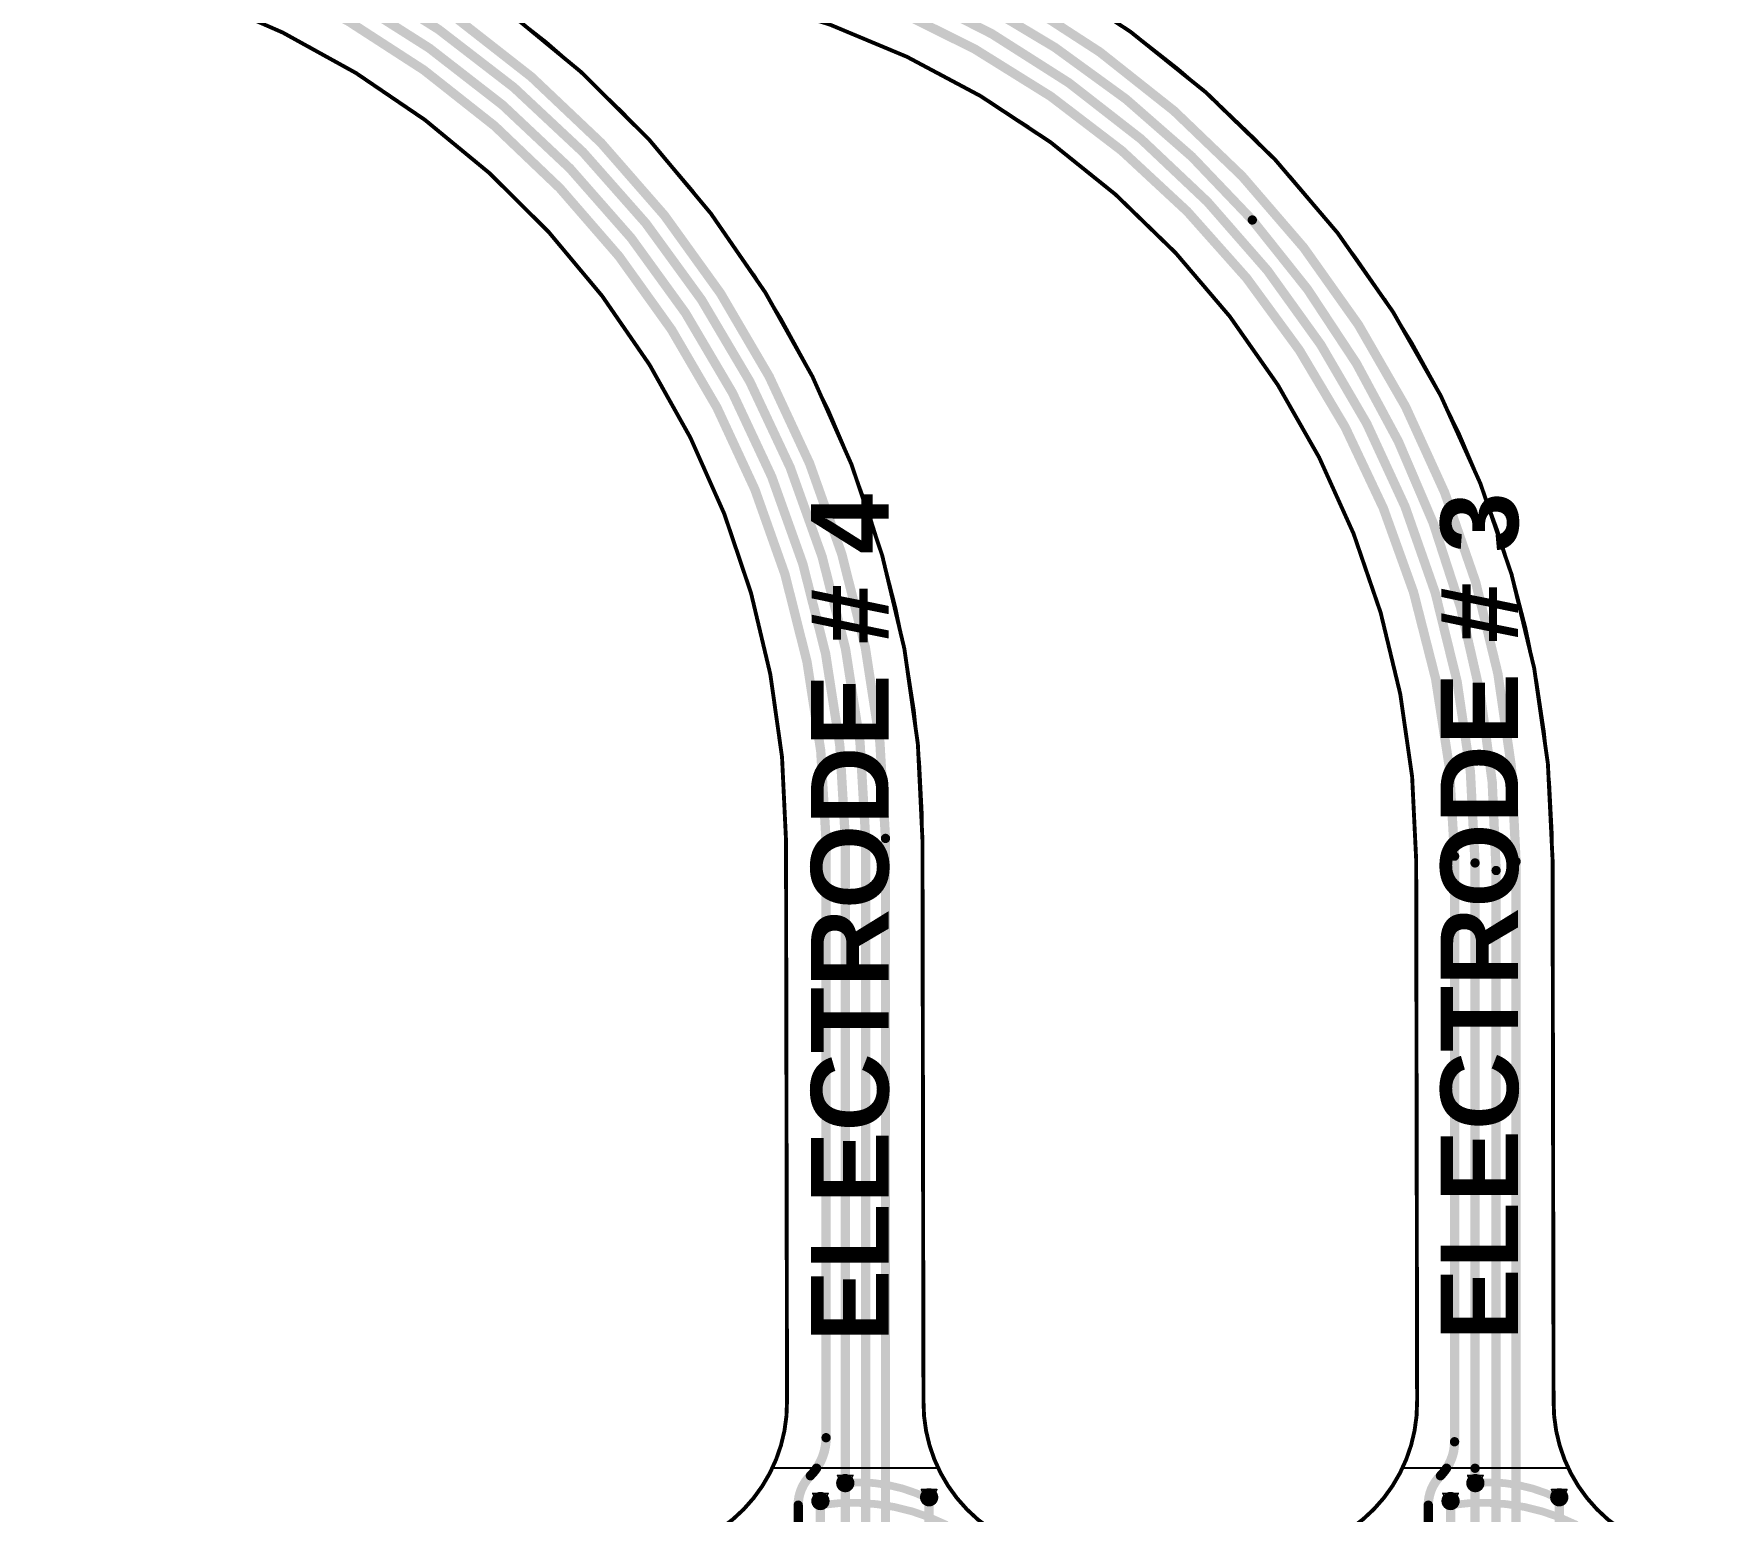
# Model space of a CAD drawing. Header units: inches. Extents: x -4.2 to 12.6, y -6.1 to 3.
# Drawn here: x 1.052 to 3.23, y -4.239 to -2.333 of the extents above; entities that cross this region are included whole.
import ezdxf

# ---------------------------------------------------------------- set-up
doc = ezdxf.new("R2010")
doc.units = ezdxf.units.IN
doc.header["$MEASUREMENT"] = 0
for name, color, linetype in [('Board Outline', 216, 'Continuous'), ('Bottom Layer', 5, 'Continuous'), ('Drill Drawing', 1, 'Continuous'), ('Flex_Ribbon Bottom Coverlay -Flex_Ribbon)', 7, 'Continuous'), ('Flex_Ribbon Top Coverlay -Flex_Ribbon)', 7, 'Continuous'), ('Flex_Ribbon Top Overlay', 2, 'Continuous'), ('Top Layer', 1, 'Continuous'), ('Via Holes', 16, 'Continuous')]:
    doc.layers.add(name, color=color, linetype=linetype)
doc.styles.add('Arial_Bold', font='', dxfattribs={"height": 0.2})
doc.styles.get('Arial_Bold').set_extended_font_data('Arial', bold=True)

msp = doc.modelspace()

# ---------------------------------------------------------------- hatches: boundary and pattern name
at = {"layer": 'Bottom Layer'}
h = msp.add_hatch(color=5, dxfattribs=at)
edge = h.paths.add_edge_path()
edge.add_arc((2.0984, -4.2029), 0.0118, 0, 360)
h = msp.add_hatch(color=5, dxfattribs=at)
edge = h.paths.add_edge_path()
edge.add_arc((2.9111, -4.2029), 0.0118, 0, 360)
h = msp.add_hatch(color=5, dxfattribs=at)
edge = h.paths.add_edge_path()
edge.add_arc((2.0664, -4.226), 0.0118, 0, 360)
h = msp.add_hatch(color=5, dxfattribs=at)
edge = h.paths.add_edge_path()
edge.add_arc((2.2066, -4.2212), 0.0118, 0, 360)
h = msp.add_hatch(color=5, dxfattribs=at)
edge = h.paths.add_edge_path()
edge.add_arc((2.8791, -4.226), 0.0118, 0, 360)
h = msp.add_hatch(color=5, dxfattribs=at)
edge = h.paths.add_edge_path()
edge.add_arc((3.0193, -4.2212), 0.0118, 0, 360)
at = {"layer": 'Top Layer'}
h = msp.add_hatch(color=1, dxfattribs=at)
edge = h.paths.add_edge_path()
edge.add_arc((2.0984, -4.2029), 0.0118, 0, 360)
h = msp.add_hatch(color=1, dxfattribs=at)
edge = h.paths.add_edge_path()
edge.add_arc((2.9111, -4.2029), 0.0118, 0, 360)
h = msp.add_hatch(color=1, dxfattribs=at)
edge = h.paths.add_edge_path()
edge.add_arc((2.0664, -4.226), 0.0118, 0, 360)
h = msp.add_hatch(color=1, dxfattribs=at)
edge = h.paths.add_edge_path()
edge.add_arc((2.2066, -4.2212), 0.0118, 0, 360)
h = msp.add_hatch(color=1, dxfattribs=at)
edge = h.paths.add_edge_path()
edge.add_arc((2.8791, -4.226), 0.0118, 0, 360)
h = msp.add_hatch(color=1, dxfattribs=at)
edge = h.paths.add_edge_path()
edge.add_arc((3.0193, -4.2212), 0.0118, 0, 360)
at = {"layer": 'Via Holes'}
h = msp.add_hatch(color=7, dxfattribs=at)
edge = h.paths.add_edge_path()
edge.add_arc((2.0984, -4.2029), 0.00591, 0, 360)
h = msp.add_hatch(color=7, dxfattribs=at)
edge = h.paths.add_edge_path()
edge.add_arc((2.9111, -4.2029), 0.00591, 0, 360)
h = msp.add_hatch(color=7, dxfattribs=at)
edge = h.paths.add_edge_path()
edge.add_arc((2.0664, -4.226), 0.00591, 0, 360)
h = msp.add_hatch(color=7, dxfattribs=at)
edge = h.paths.add_edge_path()
edge.add_arc((2.2066, -4.2212), 0.00591, 0, 360)
h = msp.add_hatch(color=7, dxfattribs=at)
edge = h.paths.add_edge_path()
edge.add_arc((2.8791, -4.226), 0.00591, 0, 360)
h = msp.add_hatch(color=7, dxfattribs=at)
edge = h.paths.add_edge_path()
edge.add_arc((3.0193, -4.2212), 0.00591, 0, 360)

# ---------------------------------------------------------------- linework, layer by layer
at = {"layer": 'Board Outline'}
for points in [[(1.1756, -0.2698, 0.005, 0.005, -0.413783), (4.4172, -3.5048, 0.005, 0.005, 0)], [(1.1768, -0.4458, 0.005, 0.005, -0.413672), (4.2412, -3.5051, 0.005, 0.005, 0)], [(1.0576, -0.6304, 0.005, 0.005, -0.413759), (3.7473, -3.3149, 0.005, 0.005, 0)], [(1.0576, -0.8064, 0.005, 0.005, -0.413759), (3.5714, -3.3152, 0.005, 0.005, 0)], [(1.8981, -2.0927, 0.005, 0.005, -0.367206), (3.0107, -3.3987, 0.005, 0.005, 0)], [(1.3372, -2.1236, 0.005, 0.005, -0.310195), (2.198, -3.3731, 0.005, 0.005, 0)], [(1.8699, -2.2664, 0.005, 0.005, -0.367206), (2.8348, -3.399, 0.005, 0.005, 0)], [(1.2742, -2.288, 0.005, 0.005, -0.310195), (2.022, -3.3734, 0.005, 0.005, 0)], [(2.022, -3.3734, 0.005, 0.005, 0), (2.0233, -4.097, 0.005, 0.005, 0)], [(2.198, -3.3731, 0.005, 0.005, 0), (2.1993, -4.097, 0.005, 0.005, 0)], [(2.8348, -3.399, 0.005, 0.005, 0), (2.836, -4.097, 0.005, 0.005, 0)], [(3.0107, -3.3987, 0.005, 0.005, 0), (3.012, -4.097, 0.005, 0.005, 0)], [(2.0233, -4.097, 0.005, 0.005, -0.250069), (1.9379, -4.2615, 0.005, 0.005, 0)], [(2.2847, -4.2615, 0.005, 0.005, -0.250069), (2.1993, -4.097, 0.005, 0.005, 0)], [(2.836, -4.097, 0.005, 0.005, -0.250069), (2.7506, -4.2615, 0.005, 0.005, 0)], [(3.0974, -4.2615, 0.005, 0.005, -0.250069), (3.012, -4.097, 0.005, 0.005, 0)]]:
    msp.add_lwpolyline(points, format="xyseb", dxfattribs=at)
for points in [[(2.0208, -3.3734, 0.0025, 0.0025, 1), (2.0233, -3.3734, 0.0025, 0.0025, 1)], [(2.0208, -3.3734, 0.0025, 0.0025, 1), (2.0233, -3.3734, 0.0025, 0.0025, 1)], [(2.1967, -3.3731, 0.0025, 0.0025, 1), (2.1992, -3.3731, 0.0025, 0.0025, 1)], [(2.1967, -3.3731, 0.0025, 0.0025, 1), (2.1992, -3.3731, 0.0025, 0.0025, 1)], [(2.8335, -3.399, 0.0025, 0.0025, 1), (2.836, -3.399, 0.0025, 0.0025, 1)], [(2.8335, -3.399, 0.0025, 0.0025, 1), (2.836, -3.399, 0.0025, 0.0025, 1)], [(3.0095, -3.3987, 0.0025, 0.0025, 1), (3.012, -3.3987, 0.0025, 0.0025, 1)], [(3.0095, -3.3987, 0.0025, 0.0025, 1), (3.012, -3.3987, 0.0025, 0.0025, 1)], [(2.022, -4.097, 0.0025, 0.0025, 1), (2.0245, -4.097, 0.0025, 0.0025, 1)], [(2.022, -4.097, 0.0025, 0.0025, 1), (2.0245, -4.097, 0.0025, 0.0025, 1)], [(2.198, -4.097, 0.0025, 0.0025, 1), (2.2005, -4.097, 0.0025, 0.0025, 1)], [(2.198, -4.097, 0.0025, 0.0025, 1), (2.2005, -4.097, 0.0025, 0.0025, 1)], [(2.8347, -4.097, 0.0025, 0.0025, 1), (2.8372, -4.097, 0.0025, 0.0025, 1)], [(2.8347, -4.097, 0.0025, 0.0025, 1), (2.8372, -4.097, 0.0025, 0.0025, 1)], [(3.0107, -4.097, 0.0025, 0.0025, 1), (3.0132, -4.097, 0.0025, 0.0025, 1)], [(3.0107, -4.097, 0.0025, 0.0025, 1), (3.0132, -4.097, 0.0025, 0.0025, 1)]]:
    msp.add_lwpolyline(points, format="xyseb", close=True, dxfattribs=at)
at = {"layer": 'Bottom Layer'}
for points in [[(2.0984, -4.2029, 0.01, 0.01, -0.14311), (2.2065, -4.2234, 0.01, 0.01, 0)], [(2.9111, -4.2029, 0.01, 0.01, -0.14311), (3.0192, -4.2235, 0.01, 0.01, 0)], [(2.0672, -4.2312, 0.01, 0.01, -0.153831), (2.229, -4.2568, 0.01, 0.01, 0)], [(2.8799, -4.2312, 0.01, 0.01, -0.153831), (3.0417, -4.2568, 0.01, 0.01, 0)]]:
    msp.add_lwpolyline(points, format="xyseb", dxfattribs=at)
for points in [[(2.0959, -4.2029, 0.005, 0.005, 1), (2.1009, -4.2029, 0.005, 0.005, 1)], [(2.9086, -4.2029, 0.005, 0.005, 1), (2.9136, -4.2029, 0.005, 0.005, 1)], [(2.204, -4.2234, 0.005, 0.005, 1), (2.209, -4.2234, 0.005, 0.005, 1)], [(3.0167, -4.2235, 0.005, 0.005, 1), (3.0217, -4.2235, 0.005, 0.005, 1)], [(2.0647, -4.2312, 0.005, 0.005, 1), (2.0697, -4.2312, 0.005, 0.005, 1)], [(2.8774, -4.2312, 0.005, 0.005, 1), (2.8824, -4.2312, 0.005, 0.005, 1)]]:
    msp.add_lwpolyline(points, format="xyseb", close=True, dxfattribs=at)
at = {"layer": 'Drill Drawing'}
for points in [[(2.0884, -4.1929, 0.002, 0.002, 0), (2.1084, -4.1929, 0.002, 0.002, 0)], [(2.0884, -4.1929, 0.002, 0.002, 0), (2.0984, -4.2129, 0.002, 0.002, 0)], [(2.0984, -4.2129, 0.002, 0.002, 0), (2.1084, -4.1929, 0.002, 0.002, 0)], [(2.9011, -4.1929, 0.002, 0.002, 0), (2.9211, -4.1929, 0.002, 0.002, 0)], [(2.9011, -4.1929, 0.002, 0.002, 0), (2.9111, -4.2129, 0.002, 0.002, 0)], [(2.9111, -4.2129, 0.002, 0.002, 0), (2.9211, -4.1929, 0.002, 0.002, 0)], [(2.0564, -4.216, 0.002, 0.002, 0), (2.0764, -4.216, 0.002, 0.002, 0)], [(2.0564, -4.216, 0.002, 0.002, 0), (2.0664, -4.236, 0.002, 0.002, 0)], [(2.0664, -4.236, 0.002, 0.002, 0), (2.0764, -4.216, 0.002, 0.002, 0)], [(2.1966, -4.2112, 0.002, 0.002, 0), (2.2166, -4.2112, 0.002, 0.002, 0)], [(2.1966, -4.2112, 0.002, 0.002, 0), (2.2066, -4.2312, 0.002, 0.002, 0)], [(2.2066, -4.2312, 0.002, 0.002, 0), (2.2166, -4.2112, 0.002, 0.002, 0)], [(2.8691, -4.216, 0.002, 0.002, 0), (2.8891, -4.216, 0.002, 0.002, 0)], [(2.8691, -4.216, 0.002, 0.002, 0), (2.8791, -4.236, 0.002, 0.002, 0)], [(2.8791, -4.236, 0.002, 0.002, 0), (2.8891, -4.216, 0.002, 0.002, 0)], [(3.0093, -4.2112, 0.002, 0.002, 0), (3.0293, -4.2112, 0.002, 0.002, 0)], [(3.0093, -4.2112, 0.002, 0.002, 0), (3.0193, -4.2312, 0.002, 0.002, 0)], [(3.0193, -4.2312, 0.002, 0.002, 0), (3.0293, -4.2112, 0.002, 0.002, 0)]]:
    msp.add_lwpolyline(points, format="xyseb", dxfattribs=at)
for points in [[(2.0879, -4.1929, 0.001, 0.001, 1), (2.0889, -4.1929, 0.001, 0.001, 1)], [(2.0879, -4.1929, 0.001, 0.001, 1), (2.0889, -4.1929, 0.001, 0.001, 1)], [(2.1079, -4.1929, 0.001, 0.001, 1), (2.1089, -4.1929, 0.001, 0.001, 1)], [(2.1079, -4.1929, 0.001, 0.001, 1), (2.1089, -4.1929, 0.001, 0.001, 1)], [(2.9006, -4.1929, 0.001, 0.001, 1), (2.9016, -4.1929, 0.001, 0.001, 1)], [(2.9006, -4.1929, 0.001, 0.001, 1), (2.9016, -4.1929, 0.001, 0.001, 1)], [(2.9206, -4.1929, 0.001, 0.001, 1), (2.9216, -4.1929, 0.001, 0.001, 1)], [(2.9206, -4.1929, 0.001, 0.001, 1), (2.9216, -4.1929, 0.001, 0.001, 1)], [(2.0559, -4.216, 0.001, 0.001, 1), (2.0569, -4.216, 0.001, 0.001, 1)], [(2.0559, -4.216, 0.001, 0.001, 1), (2.0569, -4.216, 0.001, 0.001, 1)], [(2.0759, -4.216, 0.001, 0.001, 1), (2.0769, -4.216, 0.001, 0.001, 1)], [(2.0759, -4.216, 0.001, 0.001, 1), (2.0769, -4.216, 0.001, 0.001, 1)], [(2.0979, -4.2129, 0.001, 0.001, 1), (2.0989, -4.2129, 0.001, 0.001, 1)], [(2.0979, -4.2129, 0.001, 0.001, 1), (2.0989, -4.2129, 0.001, 0.001, 1)], [(2.1961, -4.2112, 0.001, 0.001, 1), (2.1971, -4.2112, 0.001, 0.001, 1)], [(2.1961, -4.2112, 0.001, 0.001, 1), (2.1971, -4.2112, 0.001, 0.001, 1)], [(2.2161, -4.2112, 0.001, 0.001, 1), (2.2171, -4.2112, 0.001, 0.001, 1)], [(2.2161, -4.2112, 0.001, 0.001, 1), (2.2171, -4.2112, 0.001, 0.001, 1)], [(2.8686, -4.216, 0.001, 0.001, 1), (2.8696, -4.216, 0.001, 0.001, 1)], [(2.8686, -4.216, 0.001, 0.001, 1), (2.8696, -4.216, 0.001, 0.001, 1)], [(2.8886, -4.216, 0.001, 0.001, 1), (2.8896, -4.216, 0.001, 0.001, 1)], [(2.8886, -4.216, 0.001, 0.001, 1), (2.8896, -4.216, 0.001, 0.001, 1)], [(2.9106, -4.2129, 0.001, 0.001, 1), (2.9116, -4.2129, 0.001, 0.001, 1)], [(2.9106, -4.2129, 0.001, 0.001, 1), (2.9116, -4.2129, 0.001, 0.001, 1)], [(3.0088, -4.2112, 0.001, 0.001, 1), (3.0098, -4.2112, 0.001, 0.001, 1)], [(3.0088, -4.2112, 0.001, 0.001, 1), (3.0098, -4.2112, 0.001, 0.001, 1)], [(3.0288, -4.2112, 0.001, 0.001, 1), (3.0298, -4.2112, 0.001, 0.001, 1)], [(3.0288, -4.2112, 0.001, 0.001, 1), (3.0298, -4.2112, 0.001, 0.001, 1)], [(2.0659, -4.236, 0.001, 0.001, 1), (2.0669, -4.236, 0.001, 0.001, 1)], [(2.0659, -4.236, 0.001, 0.001, 1), (2.0669, -4.236, 0.001, 0.001, 1)], [(2.2061, -4.2312, 0.001, 0.001, 1), (2.2071, -4.2312, 0.001, 0.001, 1)], [(2.2061, -4.2312, 0.001, 0.001, 1), (2.2071, -4.2312, 0.001, 0.001, 1)], [(2.8786, -4.236, 0.001, 0.001, 1), (2.8796, -4.236, 0.001, 0.001, 1)], [(2.8786, -4.236, 0.001, 0.001, 1), (2.8796, -4.236, 0.001, 0.001, 1)], [(3.0188, -4.2312, 0.001, 0.001, 1), (3.0198, -4.2312, 0.001, 0.001, 1)], [(3.0188, -4.2312, 0.001, 0.001, 1), (3.0198, -4.2312, 0.001, 0.001, 1)]]:
    msp.add_lwpolyline(points, format="xyseb", close=True, dxfattribs=at)
at = {"layer": 'Flex_Ribbon Bottom Coverlay -Flex_Ribbon)'}
for p, q in [((1.6601, -2.3012), (1.7129, -2.3428)), ((2.4215, -2.2982), (2.476, -2.3366)), ((1.4068, -2.3486), (1.3547, -2.3224)), ((2.1595, -2.3538), (2.0973, -2.3278)), ((1.4576, -2.3774), (1.4068, -2.3486)), ((1.7129, -2.3428), (1.7636, -2.3869)), ((2.476, -2.3366), (2.5284, -2.3777)), ((2.2201, -2.3834), (2.1595, -2.3538)), ((1.5069, -2.4087), (1.4576, -2.3774)), ((1.7636, -2.3869), (1.812, -2.4336)), ((2.2788, -2.4166), (2.2201, -2.3834)), ((2.5284, -2.3777), (2.5788, -2.4214)), ((1.5545, -2.4425), (1.5069, -2.4087)), ((2.3355, -2.453), (2.2788, -2.4166)), ((1.812, -2.4336), (1.858, -2.4826)), ((2.5788, -2.4214), (2.6269, -2.4675)), ((1.6004, -2.4786), (1.5545, -2.4425)), ((2.3899, -2.4928), (2.3355, -2.453)), ((1.6444, -2.517), (1.6004, -2.4786)), ((1.858, -2.4826), (1.9014, -2.5338)), ((2.6269, -2.4675), (2.6726, -2.516)), ((2.442, -2.5357), (2.3899, -2.4928)), ((1.6864, -2.5575), (1.6444, -2.517)), ((2.6726, -2.516), (2.7158, -2.5668)), ((1.9014, -2.5338), (1.9423, -2.5872)), ((2.4914, -2.5815), (2.442, -2.5357)), ((1.7263, -2.6), (1.6864, -2.5575)), ((2.7158, -2.5668), (2.7565, -2.6196)), ((1.9423, -2.5872), (1.9804, -2.6426)), ((2.538, -2.6302), (2.4914, -2.5815)), ((1.7641, -2.6445), (1.7263, -2.6)), ((2.5818, -2.6815), (2.538, -2.6302)), ((2.7565, -2.6196), (2.7944, -2.6744)), ((1.7996, -2.6909), (1.7641, -2.6445)), ((1.9804, -2.6426), (2.0158, -2.6997)), ((2.7944, -2.6744), (2.8295, -2.7311)), ((1.8327, -2.739), (1.7996, -2.6909)), ((2.0158, -2.6997), (2.0482, -2.7586)), ((2.6224, -2.7353), (2.5818, -2.6815)), ((1.8634, -2.7886), (1.8327, -2.739)), ((2.6598, -2.7914), (2.6224, -2.7353)), ((2.8295, -2.7311), (2.8617, -2.7895)), ((2.0482, -2.7586), (2.0776, -2.8191)), ((1.8915, -2.8398), (1.8634, -2.7886)), ((2.6939, -2.8496), (2.6598, -2.7914)), ((2.8617, -2.7895), (2.891, -2.8494)), ((2.0776, -2.8191), (2.1039, -2.8809)), ((1.9171, -2.8923), (1.8915, -2.8398)), ((2.7245, -2.9096), (2.6939, -2.8496)), ((2.891, -2.8494), (2.9172, -2.9107)), ((1.9399, -2.946), (1.9171, -2.8923)), ((2.1039, -2.8809), (2.1271, -2.944)), ((2.7515, -2.9714), (2.7245, -2.9096)), ((2.9172, -2.9107), (2.9402, -2.9732)), ((1.9601, -3.0008), (1.9399, -2.946)), ((2.1271, -2.944), (2.1471, -3.0082)), ((2.7748, -3.0347), (2.7515, -2.9714)), ((2.9402, -2.9732), (2.9602, -3.0368)), ((1.9775, -3.0565), (1.9601, -3.0008)), ((2.1471, -3.0082), (2.1639, -3.0733)), ((2.7944, -3.0992), (2.7748, -3.0347)), ((2.9602, -3.0368), (2.9769, -3.1013)), ((1.9921, -3.113), (1.9775, -3.0565)), ((2.1639, -3.0733), (2.1774, -3.1391)), ((2.0038, -3.1702), (1.9921, -3.113)), ((2.8102, -3.1647), (2.7944, -3.0992)), ((2.9769, -3.1013), (2.9903, -3.1666)), ((2.1774, -3.1391), (2.1876, -3.2055)), ((2.0126, -3.2279), (2.0038, -3.1702)), ((2.8221, -3.2311), (2.8102, -3.1647)), ((2.9903, -3.1666), (3.0004, -3.2325)), ((2.1876, -3.2055), (2.1945, -3.2724)), ((2.0186, -3.286), (2.0126, -3.2279)), ((2.8301, -3.298), (2.8221, -3.2311)), ((3.0004, -3.2325), (3.0072, -3.2988)), ((2.0216, -3.3443), (2.0186, -3.286)), ((2.1945, -3.2724), (2.1979, -3.3395)), ((2.8342, -3.3653), (2.8301, -3.298)), ((3.0072, -3.2988), (3.0107, -3.3654)), ((2.022, -3.3734), (2.0216, -3.3443)), ((2.1979, -3.3395), (2.198, -3.3731)), ((2.0233, -4.097), (2.022, -3.3734)), ((2.022, -3.3734), (2.022, -3.3734)), ((2.198, -3.3731), (2.1993, -4.097)), ((2.8348, -3.399), (2.8342, -3.3653)), ((3.0107, -3.3654), (3.0107, -3.3987)), ((2.836, -4.097), (2.8348, -3.399)), ((2.8348, -3.399), (2.8348, -3.399)), ((3.0107, -3.3987), (3.012, -4.097)), ((2.0208, -4.1305), (2.0231, -4.1082)), ((2.0231, -4.1082), (2.0233, -4.097)), ((2.1993, -4.097), (2.1993, -4.097)), ((2.1993, -4.097), (2.1995, -4.1082)), ((2.1995, -4.1082), (2.2018, -4.1305)), ((2.8335, -4.1305), (2.8358, -4.1082)), ((2.8358, -4.1082), (2.836, -4.097)), ((3.012, -4.097), (3.012, -4.097)), ((3.012, -4.097), (3.0122, -4.1082)), ((3.0122, -4.1082), (3.0145, -4.1305)), ((2.016, -4.1523), (2.0208, -4.1305)), ((2.2018, -4.1305), (2.2066, -4.1524)), ((2.8287, -4.1523), (2.8335, -4.1305)), ((3.0145, -4.1305), (3.0193, -4.1524)), ((2.0087, -4.1735), (2.016, -4.1523)), ((2.2066, -4.1524), (2.2139, -4.1736)), ((2.8214, -4.1735), (2.8287, -4.1523)), ((3.0193, -4.1524), (3.0266, -4.1736)), ((2.0042, -4.1837), (2.0087, -4.1735)), ((2.2139, -4.1736), (2.2184, -4.1838)), ((2.8169, -4.1837), (2.8214, -4.1735)), ((3.0266, -4.1736), (3.0311, -4.1838)), ((2.2184, -4.1838), (2.0042, -4.1837)), ((2.0042, -4.1837), (2.0042, -4.1837)), ((3.0311, -4.1838), (2.8169, -4.1837)), ((2.8169, -4.1837), (2.8169, -4.1837))]:
    msp.add_line(p, q, dxfattribs=at)
at = {"layer": 'Flex_Ribbon Top Coverlay -Flex_Ribbon)'}
for p, q in [((1.6601, -2.3012), (1.7129, -2.3428)), ((2.4215, -2.2982), (2.476, -2.3366)), ((1.4068, -2.3486), (1.3547, -2.3224)), ((2.1595, -2.3538), (2.0973, -2.3278)), ((1.4576, -2.3774), (1.4068, -2.3486)), ((1.7129, -2.3428), (1.7636, -2.3869)), ((2.476, -2.3366), (2.5284, -2.3777)), ((2.2201, -2.3834), (2.1595, -2.3538)), ((1.5069, -2.4087), (1.4576, -2.3774)), ((1.7636, -2.3869), (1.812, -2.4336)), ((2.2788, -2.4166), (2.2201, -2.3834)), ((2.5284, -2.3777), (2.5788, -2.4214)), ((1.5545, -2.4425), (1.5069, -2.4087)), ((2.3355, -2.453), (2.2788, -2.4166)), ((1.812, -2.4336), (1.858, -2.4826)), ((2.5788, -2.4214), (2.6269, -2.4675)), ((1.6004, -2.4786), (1.5545, -2.4425)), ((2.3899, -2.4928), (2.3355, -2.453)), ((1.6444, -2.517), (1.6004, -2.4786)), ((1.858, -2.4826), (1.9014, -2.5338)), ((2.6269, -2.4675), (2.6726, -2.516)), ((2.442, -2.5357), (2.3899, -2.4928)), ((1.6864, -2.5575), (1.6444, -2.517)), ((2.6726, -2.516), (2.7158, -2.5668)), ((1.9014, -2.5338), (1.9423, -2.5872)), ((2.4914, -2.5815), (2.442, -2.5357)), ((1.7263, -2.6), (1.6864, -2.5575)), ((2.7158, -2.5668), (2.7565, -2.6196)), ((1.9423, -2.5872), (1.9804, -2.6426)), ((2.538, -2.6302), (2.4914, -2.5815)), ((1.7641, -2.6445), (1.7263, -2.6)), ((2.5818, -2.6815), (2.538, -2.6302)), ((2.7565, -2.6196), (2.7944, -2.6744)), ((1.7996, -2.6909), (1.7641, -2.6445)), ((1.9804, -2.6426), (2.0158, -2.6997)), ((2.7944, -2.6744), (2.8295, -2.7311)), ((1.8327, -2.739), (1.7996, -2.6909)), ((2.0158, -2.6997), (2.0482, -2.7586)), ((2.6224, -2.7353), (2.5818, -2.6815)), ((1.8634, -2.7886), (1.8327, -2.739)), ((2.6598, -2.7914), (2.6224, -2.7353)), ((2.8295, -2.7311), (2.8617, -2.7895)), ((2.0482, -2.7586), (2.0776, -2.8191)), ((1.8915, -2.8398), (1.8634, -2.7886)), ((2.6939, -2.8496), (2.6598, -2.7914)), ((2.8617, -2.7895), (2.891, -2.8494)), ((2.0776, -2.8191), (2.1039, -2.8809)), ((1.9171, -2.8923), (1.8915, -2.8398)), ((2.7245, -2.9096), (2.6939, -2.8496)), ((2.891, -2.8494), (2.9172, -2.9107)), ((1.9399, -2.946), (1.9171, -2.8923)), ((2.1039, -2.8809), (2.1271, -2.944)), ((2.7515, -2.9714), (2.7245, -2.9096)), ((2.9172, -2.9107), (2.9402, -2.9732)), ((1.9601, -3.0008), (1.9399, -2.946)), ((2.1271, -2.944), (2.1471, -3.0082)), ((2.7748, -3.0347), (2.7515, -2.9714)), ((2.9402, -2.9732), (2.9602, -3.0368)), ((1.9775, -3.0565), (1.9601, -3.0008)), ((2.1471, -3.0082), (2.1639, -3.0733)), ((2.7944, -3.0992), (2.7748, -3.0347)), ((2.9602, -3.0368), (2.9769, -3.1013)), ((1.9921, -3.113), (1.9775, -3.0565)), ((2.1639, -3.0733), (2.1774, -3.1391)), ((2.0038, -3.1702), (1.9921, -3.113)), ((2.8102, -3.1647), (2.7944, -3.0992)), ((2.9769, -3.1013), (2.9903, -3.1666)), ((2.1774, -3.1391), (2.1876, -3.2055)), ((2.0126, -3.2279), (2.0038, -3.1702)), ((2.8221, -3.2311), (2.8102, -3.1647)), ((2.9903, -3.1666), (3.0004, -3.2325)), ((2.1876, -3.2055), (2.1945, -3.2724)), ((2.0186, -3.286), (2.0126, -3.2279)), ((2.8301, -3.298), (2.8221, -3.2311)), ((3.0004, -3.2325), (3.0072, -3.2988)), ((2.0216, -3.3443), (2.0186, -3.286)), ((2.1945, -3.2724), (2.1979, -3.3395)), ((2.8342, -3.3653), (2.8301, -3.298)), ((3.0072, -3.2988), (3.0107, -3.3654)), ((2.022, -3.3734), (2.0216, -3.3443)), ((2.1979, -3.3395), (2.198, -3.3731)), ((2.0233, -4.097), (2.022, -3.3734)), ((2.022, -3.3734), (2.022, -3.3734)), ((2.198, -3.3731), (2.1993, -4.097)), ((2.8348, -3.399), (2.8342, -3.3653)), ((3.0107, -3.3654), (3.0107, -3.3987)), ((2.836, -4.097), (2.8348, -3.399)), ((2.8348, -3.399), (2.8348, -3.399)), ((3.0107, -3.3987), (3.012, -4.097)), ((2.0208, -4.1305), (2.0231, -4.1082)), ((2.0231, -4.1082), (2.0233, -4.097)), ((2.1993, -4.097), (2.1993, -4.097)), ((2.1993, -4.097), (2.1995, -4.1082)), ((2.1995, -4.1082), (2.2018, -4.1305)), ((2.8335, -4.1305), (2.8358, -4.1082)), ((2.8358, -4.1082), (2.836, -4.097)), ((3.012, -4.097), (3.012, -4.097)), ((3.012, -4.097), (3.0122, -4.1082)), ((3.0122, -4.1082), (3.0145, -4.1305)), ((2.016, -4.1523), (2.0208, -4.1305)), ((2.2018, -4.1305), (2.2066, -4.1524)), ((2.8287, -4.1523), (2.8335, -4.1305)), ((3.0145, -4.1305), (3.0193, -4.1524)), ((2.0087, -4.1735), (2.016, -4.1523)), ((2.2066, -4.1524), (2.2139, -4.1736)), ((2.8214, -4.1735), (2.8287, -4.1523)), ((3.0193, -4.1524), (3.0266, -4.1736)), ((2.0042, -4.1837), (2.0087, -4.1735)), ((2.2139, -4.1736), (2.2184, -4.1838)), ((2.8169, -4.1837), (2.8214, -4.1735)), ((3.0266, -4.1736), (3.0311, -4.1838)), ((2.2184, -4.1838), (2.0042, -4.1837)), ((2.0042, -4.1837), (2.0042, -4.1837)), ((3.0311, -4.1838), (2.8169, -4.1837)), ((2.8169, -4.1837), (2.8169, -4.1837))]:
    msp.add_line(p, q, dxfattribs=at)
at = {"layer": 'Top Layer'}
for points in [[(1.1768, -0.3171, 0.012, 0.012, -0.414214), (4.368, -3.5045, 0.012, 0.012, 0)], [(1.1768, -0.3431, 0.012, 0.012, -0.414214), (4.3435, -3.5055, 0.012, 0.012, 0)], [(1.1768, -0.3691, 0.012, 0.012, -0.414209), (4.3171, -3.5047, 0.012, 0.012, 0)], [(1.1768, -0.3951, 0.012, 0.012, -0.414214), (4.2917, -3.505, 0.012, 0.012, 0)], [(1.0578, -0.6781, 0.012, 0.012, -0.414214), (3.7007, -3.3166, 0.012, 0.012, 0)], [(1.0578, -0.7041, 0.012, 0.012, -0.414214), (3.6743, -3.3158, 0.012, 0.012, 0)], [(1.0578, -0.7301, 0.012, 0.012, -0.414213), (3.648, -3.3151, 0.012, 0.012, 0)], [(1.0578, -0.7561, 0.012, 0.012, -0.414214), (3.6232, -3.316, 0.012, 0.012, 0)], [(1.8673, -2.1286, 0.012, 0.012, -0.370435), (2.9636, -3.4008, 0.012, 0.012, 0)], [(1.2659, -2.1418, 0.012, 0.012, -0.316334), (2.1503, -3.371, 0.012, 0.012, 0)], [(1.8444, -2.1532, 0.012, 0.012, -0.181483), (2.6234, -2.573, 0.012, 0.012, 0)], [(1.2474, -2.1624, 0.012, 0.012, -0.318827), (2.1246, -3.369, 0.012, 0.012, 0)], [(1.844, -2.1816, 0.012, 0.012, -0.373402), (2.9107, -3.4026, 0.012, 0.012, 0)], [(1.2435, -2.189, 0.012, 0.012, -0.317454), (2.0984, -3.37, 0.012, 0.012, 0)], [(1.2463, -2.2184, 0.012, 0.012, -0.314144), (2.0737, -3.3743, 0.012, 0.012, 0)], [(1.8299, -2.2088, 0.012, 0.012, -0.374191), (2.8843, -3.3939, 0.012, 0.012, 0)], [(2.6234, -2.573, 0.012, 0.012, -0.181483), (2.9379, -3.4124, 0.012, 0.012, 0)], [(2.0737, -4.1443, 0.012, 0.012, 0), (2.0737, -3.3743, 0.012, 0.012, 0)], [(2.0984, -4.3822, 0.012, 0.012, 0), (2.0984, -3.37, 0.012, 0.012, 0)], [(2.1246, -4.4612, 0.012, 0.012, 0), (2.1246, -3.369, 0.012, 0.012, 0)], [(2.1503, -4.4668, 0.012, 0.012, 0), (2.1503, -3.371, 0.012, 0.012, 0)], [(2.8843, -4.1495, 0.012, 0.012, 0), (2.8843, -3.3939, 0.012, 0.012, 0)], [(2.9107, -4.1837, 0.012, 0.012, 0), (2.9107, -3.4026, 0.012, 0.012, 0)], [(2.9107, -4.3873, 0.012, 0.012, 0), (2.9107, -3.4026, 0.012, 0.012, 0)], [(2.9636, -4.4661, 0.012, 0.012, 0), (2.9636, -3.4008, 0.012, 0.012, 0)], [(2.9379, -4.4646, 0.012, 0.012, 0), (2.9379, -3.4124, 0.012, 0.012, 0)], [(2.0737, -4.1443, 0.012, 0.012, -0.152244), (2.0614, -4.1837, 0.012, 0.012, 0)], [(2.8843, -4.1495, 0.012, 0.012, -0.1471), (2.874, -4.1837, 0.012, 0.012, 0)], [(2.0614, -4.1838, 0.012, 0.012, -0.044804), (2.0534, -4.1934, 0.012, 0.012, 0)], [(2.0614, -4.1837, 0.012, 0.012, -0.000492), (2.0614, -4.1838, 0.012, 0.012, 0)], [(2.8739, -4.1838, 0.012, 0.012, -0.049775), (2.8661, -4.1934, 0.012, 0.012, 0)], [(2.874, -4.1837, 0.012, 0.012, -0.000563), (2.8739, -4.1838, 0.012, 0.012, 0)], [(2.0377, -4.2313, 0.012, 0.012, -0.198912), (2.0534, -4.1934, 0.012, 0.012, 0)], [(2.8504, -4.2313, 0.012, 0.012, -0.198912), (2.8661, -4.1934, 0.012, 0.012, 0)], [(2.0664, -4.3703, 0.012, 0.012, 0), (2.0664, -4.226, 0.012, 0.012, 0)], [(2.2066, -4.3682, 0.012, 0.012, 0), (2.2066, -4.2232, 0.012, 0.012, 0)], [(2.8791, -4.3816, 0.012, 0.012, 0), (2.8791, -4.226, 0.012, 0.012, 0)], [(3.0193, -4.3682, 0.012, 0.012, 0), (3.0193, -4.2232, 0.012, 0.012, 0)], [(2.0377, -4.2548, 0.012, 0.012, 0), (2.0377, -4.2313, 0.012, 0.012, 0)], [(2.8504, -4.2548, 0.012, 0.012, 0), (2.8504, -4.2313, 0.012, 0.012, 0)]]:
    msp.add_lwpolyline(points, format="xyseb", dxfattribs=at)
for points in [[(2.6204, -2.573, 0.006, 0.006, 1), (2.6264, -2.573, 0.006, 0.006, 1)], [(2.6204, -2.573, 0.006, 0.006, 1), (2.6264, -2.573, 0.006, 0.006, 1)], [(2.0707, -3.3743, 0.006, 0.006, 1), (2.0767, -3.3743, 0.006, 0.006, 1)], [(2.0707, -3.3743, 0.006, 0.006, 1), (2.0767, -3.3743, 0.006, 0.006, 1)], [(2.0954, -3.37, 0.006, 0.006, 1), (2.1014, -3.37, 0.006, 0.006, 1)], [(2.0954, -3.37, 0.006, 0.006, 1), (2.1014, -3.37, 0.006, 0.006, 1)], [(2.1216, -3.369, 0.006, 0.006, 1), (2.1276, -3.369, 0.006, 0.006, 1)], [(2.1216, -3.369, 0.006, 0.006, 1), (2.1276, -3.369, 0.006, 0.006, 1)], [(2.1473, -3.371, 0.006, 0.006, 1), (2.1533, -3.371, 0.006, 0.006, 1)], [(2.1473, -3.371, 0.006, 0.006, 1), (2.1533, -3.371, 0.006, 0.006, 1)], [(2.8813, -3.3939, 0.006, 0.006, 1), (2.8873, -3.3939, 0.006, 0.006, 1)], [(2.8813, -3.3939, 0.006, 0.006, 1), (2.8873, -3.3939, 0.006, 0.006, 1)], [(2.9077, -3.4026, 0.006, 0.006, 1), (2.9137, -3.4026, 0.006, 0.006, 1)], [(2.9077, -3.4026, 0.006, 0.006, 1), (2.9137, -3.4026, 0.006, 0.006, 1)], [(2.9077, -3.4026, 0.006, 0.006, 1), (2.9137, -3.4026, 0.006, 0.006, 1)], [(2.9606, -3.4008, 0.006, 0.006, 1), (2.9666, -3.4008, 0.006, 0.006, 1)], [(2.9606, -3.4008, 0.006, 0.006, 1), (2.9666, -3.4008, 0.006, 0.006, 1)], [(2.9349, -3.4124, 0.006, 0.006, 1), (2.9409, -3.4124, 0.006, 0.006, 1)], [(2.9349, -3.4124, 0.006, 0.006, 1), (2.9409, -3.4124, 0.006, 0.006, 1)], [(2.0707, -4.1443, 0.006, 0.006, 1), (2.0767, -4.1443, 0.006, 0.006, 1)], [(2.0707, -4.1443, 0.006, 0.006, 1), (2.0767, -4.1443, 0.006, 0.006, 1)], [(2.8813, -4.1495, 0.006, 0.006, 1), (2.8873, -4.1495, 0.006, 0.006, 1)], [(2.8813, -4.1495, 0.006, 0.006, 1), (2.8873, -4.1495, 0.006, 0.006, 1)], [(2.0584, -4.1837, 0.006, 0.006, 1), (2.0644, -4.1837, 0.006, 0.006, 1)], [(2.0584, -4.1837, 0.006, 0.006, 1), (2.0644, -4.1837, 0.006, 0.006, 1)], [(2.0584, -4.1838, 0.006, 0.006, 1), (2.0644, -4.1838, 0.006, 0.006, 1)], [(2.0584, -4.1838, 0.006, 0.006, 1), (2.0644, -4.1838, 0.006, 0.006, 1)], [(2.8709, -4.1838, 0.006, 0.006, 1), (2.8769, -4.1838, 0.006, 0.006, 1)], [(2.8709, -4.1838, 0.006, 0.006, 1), (2.8769, -4.1838, 0.006, 0.006, 1)], [(2.871, -4.1837, 0.006, 0.006, 1), (2.877, -4.1837, 0.006, 0.006, 1)], [(2.871, -4.1837, 0.006, 0.006, 1), (2.877, -4.1837, 0.006, 0.006, 1)], [(2.9077, -4.1837, 0.006, 0.006, 1), (2.9137, -4.1837, 0.006, 0.006, 1)], [(2.0504, -4.1934, 0.006, 0.006, 1), (2.0564, -4.1934, 0.006, 0.006, 1)], [(2.0504, -4.1934, 0.006, 0.006, 1), (2.0564, -4.1934, 0.006, 0.006, 1)], [(2.8631, -4.1934, 0.006, 0.006, 1), (2.8691, -4.1934, 0.006, 0.006, 1)], [(2.8631, -4.1934, 0.006, 0.006, 1), (2.8691, -4.1934, 0.006, 0.006, 1)], [(2.0634, -4.226, 0.006, 0.006, 1), (2.0694, -4.226, 0.006, 0.006, 1)], [(2.2036, -4.2232, 0.006, 0.006, 1), (2.2096, -4.2232, 0.006, 0.006, 1)], [(2.8761, -4.226, 0.006, 0.006, 1), (2.8821, -4.226, 0.006, 0.006, 1)], [(3.0163, -4.2232, 0.006, 0.006, 1), (3.0223, -4.2232, 0.006, 0.006, 1)], [(2.0347, -4.2313, 0.006, 0.006, 1), (2.0407, -4.2313, 0.006, 0.006, 1)], [(2.0347, -4.2313, 0.006, 0.006, 1), (2.0407, -4.2313, 0.006, 0.006, 1)], [(2.8474, -4.2313, 0.006, 0.006, 1), (2.8534, -4.2313, 0.006, 0.006, 1)], [(2.8474, -4.2313, 0.006, 0.006, 1), (2.8534, -4.2313, 0.006, 0.006, 1)]]:
    msp.add_lwpolyline(points, format="xyseb", close=True, dxfattribs=at)

# ---------------------------------------------------------------- texts
at = {"layer": 'Flex_Ribbon Top Overlay', "style": 'Arial_Bold'}
for s, p in [('ELECTRODE # 4', (2.1542, -4.0208)), ('ELECTRODE # 3', (2.9662, -4.019))]:
    msp.add_text(s, height=0.1, rotation=90, dxfattribs=at).set_placement(p)

doc.saveas('drawing.dxf')
